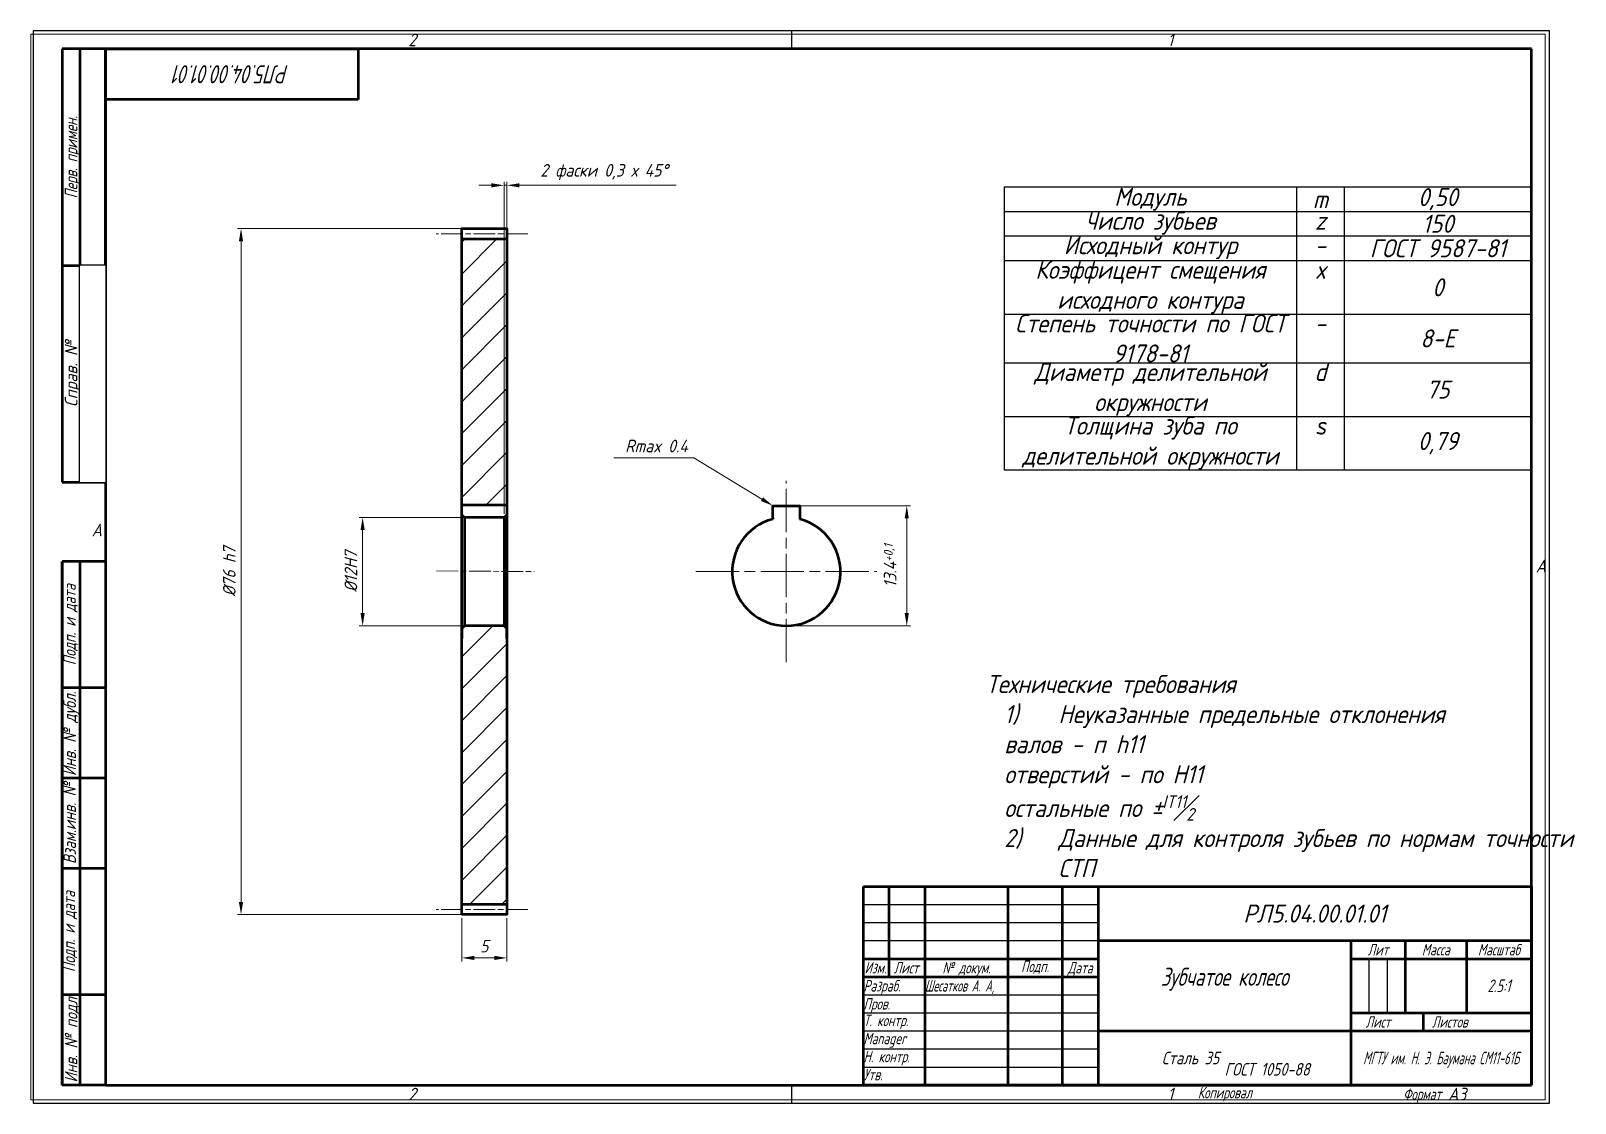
# Paper-space layout 'Лист1' of a CAD drawing. Header units: millimetres. Extents: x -1 to 427, y 0 to 297.
# The model-space entities are those that its viewports show. They can reach past a viewport. Long polylines and large blocks are cut down to what shows.
import ezdxf
from ezdxf.enums import TextEntityAlignment as Align

# ---------------------------------------------------------------- set-up
doc = ezdxf.new("R2010")
doc.units = ezdxf.units.MM
doc.set_wipeout_variables(frame=1)
doc.linetypes.add('AM_ISO08W050', pattern=[18, 12, -1.5, 3, -1.5])
doc.linetypes.add('AM_ISO08W050x2', pattern=[9, 6, -0.75, 1.5, -0.75])
for name, color, linetype, lineweight in [('AM_5', 3, 'Continuous', 15), ('AM_7', 4, 'AM_ISO08W050', 15), ('AM_8', 1, 'Continuous', 15), ('AM_BOR', 7, 'Continuous', 50), ('основные', 7, 'Continuous', 50)]:
    doc.layers.add(name, color=color, linetype=linetype, lineweight=lineweight)
doc.layers.add('AM_VIEWS', color=1, linetype='Continuous', lineweight=25, plot=False)
doc.styles.add('ACGOSTTS', font='geniso.shx', dxfattribs={"oblique": 15})
doc.styles.get("Standard").update_dxf_attribs({"font": 'geniso.shx', "oblique": 15})
doc.dimstyles.new('AM_GOST$0', dxfattribs={"dimtxt": 3.5, "dimasz": 3.5, "dimexe": 1, "dimexo": 1, "dimgap": 1.5, "dimtad": 1, "dimtoh": 1, "dimtxsty": 'Standard', "dimcen": 0, "dimclrd": 256, "dimclre": 256, "dimclrt": 2, "dimadec": 0, "dimazin": 2, "dimtp": 0.1, "dimtm": 0.1, "dimtfac": 0.71, "dimtmove": 0, "dimatfit": 3, "dimfxl": 1, "dimtolj": 1, "dimlwd": -1, "dimlwe": -1, "dimarcsym": 1})
pattern_1 = [(45, (0, 0), (-1.767767, 1.767767), [])]

# ---------------------------------------------------------------- blocks, each defined once
blk = doc.blocks.new('GOST_A3_LANDSCAPE')
at = {"layer": 'AM_BOR', "color": 1, "lineweight": 25}
for p, q in [((420, 297), (0, 297)), ((0, 297), (0, 0)), ((210, 297), (210, 292)), ((420, 0), (420, 297)), ((210, 5), (210, 0)), ((210, 5), (210, 0)), ((0, 0), (420, 0))]:
    blk.add_line(p, q, dxfattribs=at)
at = {"layer": 'AM_BOR', "color": 7, "lineweight": 50}
for p, q in [((415, 292), (20, 292)), ((20, 292), (20, 5)), ((415, 5), (415, 292)), ((20, 5), (415, 5))]:
    blk.add_line(p, q, dxfattribs=at)
at = {"layer": 'AM_BOR', "color": 1, "lineweight": 25, "style": 'ACGOSTTS', "oblique": 15}
for s, p in [('2', (105, 294.5)), ('1', (315, 294.5)), ('2', (105, 2.5)), ('1', (315, 2.5))]:
    blk.add_text(s, height=3.5, dxfattribs=at).set_placement(p, align=Align.MIDDLE_CENTER)
for p in [(16.21, 157), (416.21, 147), (416.21, 147)]:
    blk.add_text('A', height=3.5, dxfattribs=at).set_placement(p)
blk = doc.blocks.new('GOST_FORM1')
at = {"layer": 'AM_BOR', "color": 7, "lineweight": 50}
for p, q in [((-185, 0), (-185, 55)), ((-185, 55), (0, 55)), ((-178, 55), (-178, 30)), ((-168, 55), (-168, 0)), ((-145, 55), (-145, 0)), ((-130, 55), (-130, 0)), ((-120, 55), (-120, 0)), ((0, 55), (0, 0)), ((-120, 40), (0, 40)), ((-50, 40), (-50, 0)), ((-35, 40), (-35, 20)), ((-18, 40), (-18, 20)), ((-185, 35), (-120, 35)), ((-50, 35), (0, 35)), ((-185, 30), (-120, 30)), ((-50, 20), (0, 20)), ((-30, 20), (-30, 15)), ((-120, 15), (0, 15)), ((0, 0), (-185, 0))]:
    blk.add_line(p, q, dxfattribs=at)
at = {"layer": 'AM_BOR', "color": 1, "lineweight": 25}
for p, q in [((-185, 50), (-120, 50)), ((-185, 45), (-120, 45)), ((-185, 40), (-120, 40)), ((-45, 35), (-45, 20)), ((-40, 35), (-40, 20)), ((-185, 25), (-120, 25)), ((-185, 20), (-120, 20)), ((-185, 15), (-120, 15)), ((-185, 10), (-120, 10)), ((-185, 5), (-120, 5))]:
    blk.add_line(p, q, dxfattribs=at)
at = {"layer": 'AM_BOR', "color": 1, "lineweight": 25, "style": 'ACGOSTTS', "oblique": 15, "width": 0.8}
for s, p in [('Лит', (-42.5, 37.5)), ('Масса', (-26.5, 37.5)), ('Масштаб', (-9, 37.5)), ('Подп.', (-137.5, 32.9)), ('Изм.', (-181.7, 32.5)), ('Лист', (-173.2, 32.5)), ('№ докум.', (-156.5, 32.5)), ('Дата', (-125, 32.5)), ('Лист', (-42.5, 17.5)), ('Листов', (-22.62, 17.5)), ('Копировал', (-84.92, -2.1))]:
    blk.add_text(s, height=3.17, dxfattribs=at).set_placement(p, align=Align.MIDDLE_CENTER)
for s, p in [('Разраб.', (-185, 27.5)), ('Пров.', (-185, 22.5)), ('Т. контр.', (-185, 17.9)), ('Н. контр.', (-185, 7.9)), ('Утв.', (-185, 2.9))]:
    blk.add_text(s, height=3.17, dxfattribs=at).set_placement(p, align=Align.MIDDLE_LEFT)
blk.add_text('Формат', height=3.17, dxfattribs=at).set_placement((-25, -2.5), align=Align.MIDDLE_RIGHT)
at = {"layer": 'AM_BOR', "color": 2, "lineweight": 25, "style": 'ACGOSTTS', "oblique": 15}
for tag, height, p in [('GEN-TITLE-PARTNO{23}', 5, (-60, 47.5)), ('GEN-TITLE-CMPNY{13}', 3.5, (-25, 7.5))]:
    blk.add_attdef(tag, text='', height=height, dxfattribs=at).set_placement(p, align=Align.MIDDLE_CENTER)
at = {"layer": 'AM_BOR', "color": 2, "lineweight": 25, "style": 'ACGOSTTS', "oblique": 15, "width": 0.8}
for tag, height, p in [('GEN-TITLE-DES1{13}', 5, (-85, 30)), ('GEN-TITLE-LIT1{1}', 3.5, (-47.9, 27.5)), ('GEN-TITLE-LIT2{1.1}', 3.5, (-42.9, 27.5)), ('GEN-TITLE-LIT3{1.1}', 3.5, (-37.9, 27.5)), ('GEN-TITLE-WT{4}', 3.5, (-27, 27.5)), ('GEN-TITLE-SCA{6}', 3.5, (-9, 27.5)), ('GEN-TITLE-DES2{21}', 3.17, (-85, 19.5)), ('GEN-TITLE-SHEET{2.2}', 3.17, (-34.5, 17.5)), ('GEN-TITLE-NUMSHTS{5}', 3.17, (-9.12, 17.5))]:
    blk.add_attdef(tag, text='', height=height, dxfattribs=at).set_placement(p, align=Align.MIDDLE_CENTER)
at = {"layer": 'AM_BOR', "color": 2, "lineweight": 25, "style": 'ACGOSTTS', "oblique": 15}
for tag, height, width, p in [('GEN-TITLE-NAME{6.5}', 3.17, 0.8, (-168, 27.5)), ('GEN-TITLE-CHKM{6.5}', 3.17, 0.8, (-168, 22.5)), ('GEN-TITLE-ENG{6.5}', 3.17, 0.8, (-168, 17.5)), ('GEN-TITLE-AUTH{6.5}', 3.17, 0.8, (-168, 12.5)), ('GEN-TITLE-APPD{6.5}', 3.17, 0.8, (-168, 7.5)), ('GEN-TITLE-MAT2{9}', 3.5, 0.9, (-85, 9.25)), ('GEN-TITLE-APPM{6.5}', 3.17, 0.8, (-168, 2.5)), ('GEN-TITLE-MAT3{9}', 3.5, 0.9, (-85, 4.37))]:
    blk.add_attdef(tag, text='', height=height, dxfattribs=dict(at, width=width)).set_placement(p, align=Align.MIDDLE_LEFT)
at = {"layer": 'AM_BOR', "color": 1, "lineweight": 25, "style": 'ACGOSTTS', "oblique": 15, "width": 0.8}
blk.add_attdef('GEN-TITLE-AUTHT{5}', text='', height=3.17, dxfattribs=at).set_placement((-185, 12.9), align=Align.MIDDLE_LEFT)
at = {"layer": 'AM_BOR', "color": 2, "lineweight": 25, "style": 'ACGOSTTS', "oblique": 15, "width": 0.9}
blk.add_attdef('GEN-TITLE-MAT1{9}', text='', height=3.5, dxfattribs=at).set_placement((-86.5, 7.5), align=Align.MIDDLE_RIGHT)
at = {"layer": 'AM_BOR', "color": 2, "lineweight": 25, "style": 'ACGOSTTS', "oblique": 15}
blk.add_attdef('GEN-TITLE-SIZ{15.7}', text='', height=3.5, dxfattribs=at).set_placement((-23.1, -2.5), align=Align.MIDDLE_LEFT)
blk = doc.blocks.new('GOST_EXT12')
at = {"layer": 'AM_BOR', "color": 7, "lineweight": 50, "ltscale": 0.3}
for p, q in [((0, 287), (-12, 287)), ((-12, 287), (-12, 167)), ((-7, 167), (-7, 287)), ((0, 167), (0, 287)), ((-12, 227), (0, 227)), ((-12, 167), (0, 167))]:
    blk.add_line(p, q, dxfattribs=at)
at = {"layer": 'AM_BOR', "color": 7, "lineweight": 50}
for p, q in [((0, 145), (-12, 145)), ((-12, 145), (-12, 110)), ((-12, 0), (-12, 145)), ((-7, 0), (-7, 145)), ((0, 145), (0, 0)), ((0, 110), (-12, 110)), ((-12, 110), (-12, 85)), ((0, 85), (-12, 85)), ((-12, 85), (-12, 60)), ((0, 60), (-12, 60)), ((-12, 60), (-12, 25)), ((0, 25), (-12, 25)), ((-12, 25), (-12, 0)), ((0, 0), (-12, 0))]:
    blk.add_line(p, q, dxfattribs=at)
at = {"layer": 'AM_BOR', "color": 1, "lineweight": 25, "style": 'ACGOSTTS', "oblique": 15}
for s, width, p in [('Перв. примен.', 0.821392, (-9.5, 257)), ('Подп. и дата', 0.842977, (-9.95, 127.5)), ('Инв. № дубл.', 0.891828, (-9.9, 97.31)), ('Взам.инв. №', 0.899981, (-9.9, 72.5)), ('Подп. и дата', 0.842977, (-10.13, 42.5)), ('Инв. № подл', 0.910904, (-9.5, 12.5))]:
    blk.add_text(s, height=3.5, rotation=90, dxfattribs=dict(at, width=width)).set_placement(p, align=Align.MIDDLE_CENTER)
blk.add_text('Справ. №', height=3.5, rotation=90, dxfattribs=at).set_placement((-9.5, 197), align=Align.MIDDLE_CENTER)
at = {"layer": 'AM_BOR', "color": 2, "lineweight": 25, "style": 'ACGOSTTS', "oblique": 15, "width": 0.8}
for tag, p in [('GEN-TITLE-FREF{16}', (-3.5, 257)), ('GEN-TITLE-RPARTNO{16}', (-3.5, 197)), ('GEN-TITLE-SDT2{10}', (-3.5, 127.5)), ('GEN-TITLE-CSTKN{7}', (-3.5, 97.5)), ('GEN-TITLE-RSTKN{7}', (-3.5, 72.5)), ('GEN-TITLE-SDT1{10}', (-3.5, 42.5)), ('GEN-TITLE-STKN{7}', (-3.5, 12.5))]:
    blk.add_attdef(tag, text='', height=3.17, rotation=90, dxfattribs=at).set_placement(p, align=Align.MIDDLE_CENTER)
blk.add_wipeout([(-7, 227), (-7, 167), (0, 167), (0, 227)])
blk = doc.blocks.new('GOST_EXT3_L')
at = {"layer": 'AM_BOR', "color": 7, "lineweight": 50}
for p, q in [((0, 0), (70, 0)), ((0, -14), (0, 0)), ((70, 0), (70, -14)), ((70, -14), (0, -14))]:
    blk.add_line(p, q, dxfattribs=at)
at = {"layer": 'AM_BOR', "color": 2, "lineweight": 25, "style": 'ACGOSTTS', "oblique": 15, "width": 0.8}
blk.add_attdef('GEN-TITLE-PARTNO{11.7}', text='', height=5, rotation=180, dxfattribs=at).set_placement((35, -7), align=Align.MIDDLE_CENTER)
blk = doc.blocks.new('*T8')
at = {"layer": 'основные', "color": 0, "linetype": 'ByBlock', "lineweight": -2, "transparency": 16777216}
for p, q in [((0, 0), (146.03, 0)), ((0, 0), (0, -78.39)), ((80.97, 0), (80.97, -78.39)), ((94.17, 0), (94.17, -78.39)), ((146.03, 0), (146.03, -78.39)), ((0, -6.79), (146.03, -6.79)), ((0, -13.57), (146.03, -13.57)), ((0, -20.36), (146.03, -20.36)), ((0, -35.22), (146.03, -35.22)), ((0, -48.67), (146.03, -48.67)), ((0, -63.53), (146.03, -63.53)), ((0, -78.39), (146.03, -78.39))]:
    blk.add_line(p, q, dxfattribs=at)
at = {"layer": 'основные', "color": 0, "transparency": 16777216, "char_height": 5}
for s, insert, width, attachment_point in [('Модуль', (40.48, -3.39), 80.8473, 5), ('m', (87.57, -3.39), 13.0861, 5), ('0,50', (120.1, -3.39), 51.7323, 5), ('Число зубьев ', (40.48, -6.85), 80.8473, 2), ('z', (87.57, -6.85), 13.0861, 2), ('150', (120.1, -10.18), 51.7323, 5), ('Исходный контур', (40.48, -13.63), 80.8473, 2), ('-', (87.57, -13.63), 13.0861, 2), ('ГОСТ 9587-81', (120.1, -16.97), 51.7323, 5), ('Коэффицент смещения исходного контура', (40.48, -20.42), 80.8473, 2), ('х', (87.57, -20.42), 13.0861, 2), ('0', (120.1, -27.79), 51.7323, 5), ('Степень точности по ГОСТ 9178-81', (40.48, -35.28), 80.8473, 2), ('-', (87.57, -35.28), 13.0861, 2), ('8-Е', (120.1, -41.95), 51.7323, 5), ('Диаметр делительной окружности', (40.48, -48.73), 80.8473, 2), ('d', (87.57, -48.73), 13.0861, 2), ('75        ', (120.1, -56.1), 51.7323, 5), ('Толщина зуба по делительной окружности', (40.48, -63.59), 80.8473, 2), ('s', (87.57, -63.59), 13.0861, 2), ('0,79', (120.1, -70.96), 51.7323, 5)]:
    blk.add_mtext(s, dxfattribs=dict(at, insert=insert, width=width, attachment_point=attachment_point))
blk = doc.blocks.new('*D9')
at = {"layer": 'AM_5', "linetype": 'ByBlock', "transparency": 16777216}
for p, q in [((123.94, 242.22), (56.57, 242.22)), ((57.57, 55.72), (57.57, 238.72)), ((123.94, 52.22), (56.57, 52.22))]:
    blk.add_line(p, q, dxfattribs=at)
at = {"layer": 'AM_5', "transparency": 16777216}
for points in [[(56.98, 238.72), (58.15, 238.72), (57.57, 242.22)], [(56.98, 55.72), (58.15, 55.72), (57.57, 52.22)]]:
    blk.add_solid(points, dxfattribs=at)
at = {"layer": 'Defpoints', "color": 0, "transparency": 16777216}
for p in [(57.57, 242.22), (124.94, 242.22), (124.94, 52.22)]:
    blk.add_point(p, dxfattribs=at)
at = {"layer": 'AM_5', "color": 2, "transparency": 16777216, "insert": (54.32, 147.22), "char_height": 3.5, "attachment_point": 5, "rotation": 90}
blk.add_mtext('\\A1;%%C76 h7', dxfattribs=at)
blk = doc.blocks.new('*D10')
at = {"layer": 'AM_5', "linetype": 'ByBlock', "transparency": 16777216}
for p, q in [((123.94, 162.22), (90.25, 162.22)), ((91.25, 135.72), (91.25, 158.72)), ((123.94, 132.22), (90.25, 132.22))]:
    blk.add_line(p, q, dxfattribs=at)
at = {"layer": 'AM_5', "transparency": 16777216}
for points in [[(90.67, 158.72), (91.83, 158.72), (91.25, 162.22)], [(90.67, 135.72), (91.83, 135.72), (91.25, 132.22)]]:
    blk.add_solid(points, dxfattribs=at)
at = {"layer": 'Defpoints', "color": 0, "transparency": 16777216}
for p in [(91.25, 162.22), (124.94, 162.22), (124.94, 132.22)]:
    blk.add_point(p, dxfattribs=at)
at = {"layer": 'AM_5', "color": 2, "transparency": 16777216, "insert": (88, 147.22), "char_height": 3.5, "attachment_point": 5, "rotation": 90}
blk.add_mtext('\\A1;%%C12H7', dxfattribs=at)
blk = doc.blocks.new('*D11')
at = {"layer": 'AM_5', "linetype": 'ByBlock', "transparency": 16777216}
for p, q in [((126.94, 254.22), (123.44, 254.22)), ((130.44, 163.22), (130.44, 255.22)), ((130.44, 254.22), (131.19, 254.22)), ((131.19, 163.22), (131.19, 255.22)), ((134.69, 254.22), (178.09, 254.22))]:
    blk.add_line(p, q, dxfattribs=at)
at = {"layer": 'AM_5', "transparency": 16777216}
for points in [[(126.94, 254.8), (126.94, 253.64), (130.44, 254.22)], [(134.69, 254.8), (134.69, 253.64), (131.19, 254.22)]]:
    blk.add_solid(points, dxfattribs=at)
at = {"layer": 'Defpoints', "color": 0, "transparency": 16777216}
for p in [(131.19, 254.22), (130.44, 162.22), (131.19, 162.22)]:
    blk.add_point(p, dxfattribs=at)
at = {"layer": 'AM_5', "color": 2, "transparency": 16777216, "insert": (158.14, 257.91), "char_height": 3.5, "attachment_point": 5}
blk.add_mtext('\\A1;2 фаски 0,3 х 45%%D', dxfattribs=at)
blk = doc.blocks.new('*D12')
at = {"layer": 'AM_5', "linetype": 'ByBlock', "transparency": 16777216}
for p, q in [((209.61, 165.47), (242.97, 165.47)), ((241.97, 161.97), (241.97, 135.72)), ((209.61, 132.22), (242.97, 132.22))]:
    blk.add_line(p, q, dxfattribs=at)
at = {"layer": 'AM_5', "transparency": 16777216}
for points in [[(241.38, 161.97), (242.55, 161.97), (241.97, 165.47)], [(241.38, 135.72), (242.55, 135.72), (241.97, 132.22)]]:
    blk.add_solid(points, dxfattribs=at)
at = {"layer": 'Defpoints', "color": 0, "transparency": 16777216}
for p in [(208.61, 165.47), (208.61, 132.22), (241.97, 132.22)]:
    blk.add_point(p, dxfattribs=at)
at = {"layer": 'AM_5', "color": 2, "transparency": 16777216, "insert": (237.66, 148.84), "char_height": 3.5, "attachment_point": 5, "rotation": 90}
blk.add_mtext('\\A1;13.4{}{\\A0;{\\H1.5x;}{\\A2;\\H0.71x;\\C3;+0,1}}', dxfattribs=at)
blk = doc.blocks.new('*D13')
at = {"layer": 'AM_5', "linetype": 'ByBlock', "transparency": 16777216}
for p, q in [((118.69, 51.22), (118.69, 39.22)), ((131.19, 51.22), (131.19, 39.22)), ((122.19, 40.22), (127.69, 40.22))]:
    blk.add_line(p, q, dxfattribs=at)
at = {"layer": 'AM_5', "transparency": 16777216}
for points in [[(122.19, 40.8), (122.19, 39.64), (118.69, 40.22)], [(127.69, 40.8), (127.69, 39.64), (131.19, 40.22)]]:
    blk.add_solid(points, dxfattribs=at)
at = {"layer": 'Defpoints', "color": 0, "transparency": 16777216}
for p in [(118.69, 52.22), (131.19, 52.22), (131.19, 40.22)]:
    blk.add_point(p, dxfattribs=at)
at = {"layer": 'AM_5', "color": 2, "transparency": 16777216, "insert": (124.94, 43.47), "char_height": 3.5, "attachment_point": 5}
blk.add_mtext('\\A1;5', dxfattribs=at)

msp = doc.modelspace()

# ---------------------------------------------------------------- hatches: boundary and pattern name
at = {"layer": 'AM_8'}
h = msp.add_hatch(dxfattribs=at)
h.set_pattern_fill('_U', color=256, scale=2.5, angle=45, style=0, pattern_type=0)
h.set_pattern_definition(pattern_1)
h.paths.add_polyline_path([(161.68, 141.72), (161.68, 171.19), (156.68, 171.19), (156.68, 141.72)])
h = msp.add_hatch(dxfattribs=at)
h.set_pattern_fill('_U', color=256, scale=2.5, angle=45, style=0, pattern_type=0)
h.set_pattern_definition(pattern_1)
h.paths.add_polyline_path([(161.38, 128.32), (156.98, 128.32), (156.68, 128.02), (156.68, 97.44), (161.68, 97.44), (161.68, 128.02)])

# ---------------------------------------------------------------- linework, layer by layer
at = {"layer": 'основные'}
for p, q in [((161.68, 172.32), (161.68, 171.19)), ((156.68, 141.72), (161.68, 141.72)), ((156.98, 140.32), (156.98, 128.32)), ((161.38, 140.32), (161.38, 128.32)), ((191.14, 140.32), (191.14, 140.13)), ((194.14, 140.32), (194.14, 140.13)), ((161.68, 97.44), (161.68, 96.32))]:
    msp.add_line(p, q, dxfattribs=at)
for points in [[(156.68, 96.32), (156.68, 172.32), (161.68, 172.32), (161.68, 96.32)], [(156.68, 171.19), (161.68, 171.19), (161.68, 97.44), (156.68, 97.44)]]:
    msp.add_lwpolyline(points, close=True, dxfattribs=at)
for points in [[(161.68, 141.72), (161.68, 140.62), (161.38, 140.32), (156.98, 140.32), (156.68, 140.62), (156.68, 141.72)], [(191.14, 140.32), (191.14, 141.62), (194.14, 141.62), (194.14, 140.32)], [(161.68, 126.92), (161.68, 128.02), (161.38, 128.32), (156.98, 128.32), (156.68, 128.02), (156.68, 126.92)]]:
    msp.add_lwpolyline(points, dxfattribs=at)
msp.add_arc((192.64, 134.32), 6, 104.4775, 75.5225, dxfattribs=at)

psp = doc.layouts.new('Лист1')

# ---------------------------------------------------------------- linework, layer by layer
at = {"layer": 'AM_5'}
for p in [(160.802, 178.766), (201.866, 167.285)]:
    psp.add_line(p, (182.956, 178.766), dxfattribs=at)
psp.add_solid([(201.563, 166.786), (202.169, 167.784), (204.858, 165.469)], dxfattribs=at)
at = {"layer": 'AM_7', "linetype": 'AM_ISO08W050x2'}
for p, q in [((136.993, 240.813), (111.575, 240.813)), ((111.718, 147.437), (138.752, 147.219)), ((136.993, 53.625), (111.575, 53.625))]:
    psp.add_line(p, q, dxfattribs=at)
at = {"layer": 'AM_7'}
for p, q in [((208.608, 122.113), (208.608, 172.325)), ((183.502, 147.219), (233.714, 147.219))]:
    psp.add_line(p, q, dxfattribs=at)

# ---------------------------------------------------------------- block references
psp.add_blockref('*T8', (268.974, 253.759))
at = {"layer": 'основные', "lineweight": 0}
psp.add_blockref('GOST_A3_LANDSCAPE', (0, 0), dxfattribs=at)
ref = psp.add_blockref('GOST_FORM1', (415, 5), dxfattribs=at)
ref.add_attrib('GEN-TITLE-DES1{13}', 'Зубчатое колесо', dxfattribs={"layer": 'AM_BOR', "color": 2, "lineweight": 25, "height": 5, "style": 'ACGOSTTS', "oblique": 15, "width": 0.8}).set_placement((330, 35), align=Align.MIDDLE_CENTER)
ref.add_attrib('GEN-TITLE-PARTNO{23}', 'РЛ5.04.00.01.01', dxfattribs={"layer": 'AM_BOR', "color": 2, "lineweight": 25, "height": 5, "style": 'ACGOSTTS', "oblique": 15}).set_placement((355, 52.5), align=Align.MIDDLE_CENTER)
ref.add_attrib('GEN-TITLE-MAT1{9}', 'Сталь 35', dxfattribs={"layer": 'AM_BOR', "color": 2, "lineweight": 25, "height": 3.5, "style": 'ACGOSTTS', "oblique": 15, "width": 0.9}).set_placement((328.5, 12.5), align=Align.MIDDLE_RIGHT)
ref.add_attrib('GEN-TITLE-MAT2{9}', '%%u', dxfattribs={"layer": 'AM_BOR', "color": 2, "lineweight": 25, "height": 3.5, "style": 'ACGOSTTS', "oblique": 15, "width": 0.9}).set_placement((330, 14.25), align=Align.MIDDLE_LEFT)
ref.add_attrib('GEN-TITLE-MAT3{9}', 'ГОСТ 1050-88', dxfattribs={"layer": 'AM_BOR', "color": 2, "lineweight": 25, "height": 3.5, "style": 'ACGOSTTS', "oblique": 15, "width": 0.9}).set_placement((330, 9.367), align=Align.MIDDLE_LEFT)
ref.add_attrib('GEN-TITLE-SCA{6}', '2.5:1', dxfattribs={"layer": 'AM_BOR', "color": 2, "lineweight": 25, "height": 3.5, "style": 'ACGOSTTS', "oblique": 15, "width": 0.8}).set_placement((406, 32.5), align=Align.MIDDLE_CENTER)
ref.add_attrib('GEN-TITLE-CMPNY{13}', 'МГТУ им. Н. Э. Баумана СМ11-61Б', dxfattribs={"layer": 'AM_BOR', "color": 2, "lineweight": 25, "height": 3.5, "style": 'ACGOSTTS', "oblique": 15, "width": 0.653557}).set_placement((390, 12.5), align=Align.MIDDLE_CENTER)
ref.add_attrib('GEN-TITLE-AUTHT{5}', 'Manager', dxfattribs={"layer": 'AM_BOR', "color": 1, "lineweight": 25, "height": 3.17, "style": 'ACGOSTTS', "oblique": 15, "width": 0.8}).set_placement((230, 17.9), align=Align.MIDDLE_LEFT)
ref.add_attrib('GEN-TITLE-NAME{6.5}', 'Шесатков А. А, ', dxfattribs={"layer": 'AM_BOR', "color": 2, "lineweight": 25, "height": 3.17, "style": 'ACGOSTTS', "oblique": 15, "width": 0.714286}).set_placement((247, 32.5), align=Align.MIDDLE_LEFT)
ref.add_attrib('GEN-TITLE-SIZ{15.7}', 'A3', dxfattribs={"layer": 'AM_BOR', "color": 2, "lineweight": 25, "height": 3.5, "style": 'ACGOSTTS', "oblique": 15}).set_placement((391.9, 2.5), align=Align.MIDDLE_LEFT)

# ---------------------------------------------------------------- texts
at = {"layer": 'AM_5', "color": 2, "insert": (172.629, 182.016), "char_height": 3.5, "attachment_point": 5}
psp.add_mtext('\\A1;Rmax 0.4', dxfattribs=at)
at = {"layer": 'AM_5', "insert": (263.976, 118.593), "char_height": 5, "attachment_point": 1}
psp.add_mtext_dynamic_manual_height_columns('\\A1;Технические требования\\P\\pxi-3,l4,t4;1)^IНеуказанные предельные отклонения ^Jвалов - п h11^Jотверстий - по H11^Jостальные по %%P{\\H0.7x;\\SIT11#2;}\\P2)^IДанные для контроля зубьев по нормам точности СТП ', width=163.6097, gutter_width=1, heights=[0], dxfattribs=at)

# ---------------------------------------------------------------- dimensions: what is measured, and where the dimension line sits
at = {"layer": 'AM_5'}
dim = psp.add_linear_dim(base=(131.192, 254.219), p1=(130.442, 162.219), p2=(131.192, 162.219), text='2 фаски <> х 45%%D', dimstyle='AM_GOST$0', override={"dimlfac": -0.4, "dimpost": ''}, dxfattribs=at)
dim.commit()
dim.dimension.update_dxf_attribs({"geometry": '*D11', "text_midpoint": (158.139, 257.907)})
for p1, p2, distance, text, override, picture, middle in [((124.942, 52.219), (124.942, 242.219), 67.377, '%%C<> h7', {"dimlfac": -0.4, "dimpost": ''}, '*D9', (54.316, 147.219)), ((208.608, 165.469), (208.608, 132.219), 33.36, '13.4{}{\\A0;{\\H1.5x;}{\\A2;\\H0.71x;\\C3;+0,1}}', {"dimlfac": -0.4, "dimtp": 0.1, "dimtm": 0, "dimtdec": 3, "dimtzin": 8}, '*D12', (237.657, 148.844)), ((124.942, 132.219), (124.942, 162.219), 33.693, '%%C<>H7', {"dimlfac": -0.4, "dimpost": ''}, '*D10', (87.999, 147.219))]:
    dim = psp.add_aligned_dim(p1=p1, p2=p2, distance=distance, text=text, dimstyle='AM_GOST$0', override=override, dxfattribs=at)
    dim.commit()
    dim.dimension.update_dxf_attribs({"geometry": picture, "text_midpoint": middle})
dim = psp.add_aligned_dim(p1=(118.692, 52.219), p2=(131.192, 52.219), distance=-12, dimstyle='AM_GOST$0', override={"dimlfac": -0.4, "dimpost": '', "dimtp": 0.1, "dimtm": 0, "dimtdec": 3, "dimtzin": 8}, dxfattribs=at)
dim.commit()
dim.dimension.update_dxf_attribs({"geometry": '*D13', "text_midpoint": (124.942, 43.469)})

# ---------------------------------------------------------------- viewports
at = {"layer": 'AM_VIEWS'}
psp.add_viewport(center=(209.098, 148.5), size=(419.472, 295.10548), view_center_point=(192.84, 134.829), view_height=118.04219, dxfattribs=at)

# ---------------------------------------------------------------- next in the draw order: block references
at = {"layer": 'основные', "lineweight": 0}
psp.add_blockref('GOST_EXT12', (20, 5), dxfattribs=at)

# ---------------------------------------------------------------- next in the draw order: block references
psp.add_blockref('GOST_EXT3_L', (20, 292), dxfattribs=at).add_auto_attribs({'GEN-TITLE-PARTNO{11.7}': 'РЛ5.04.00.01.01'})

doc.saveas('drawing.dxf')
